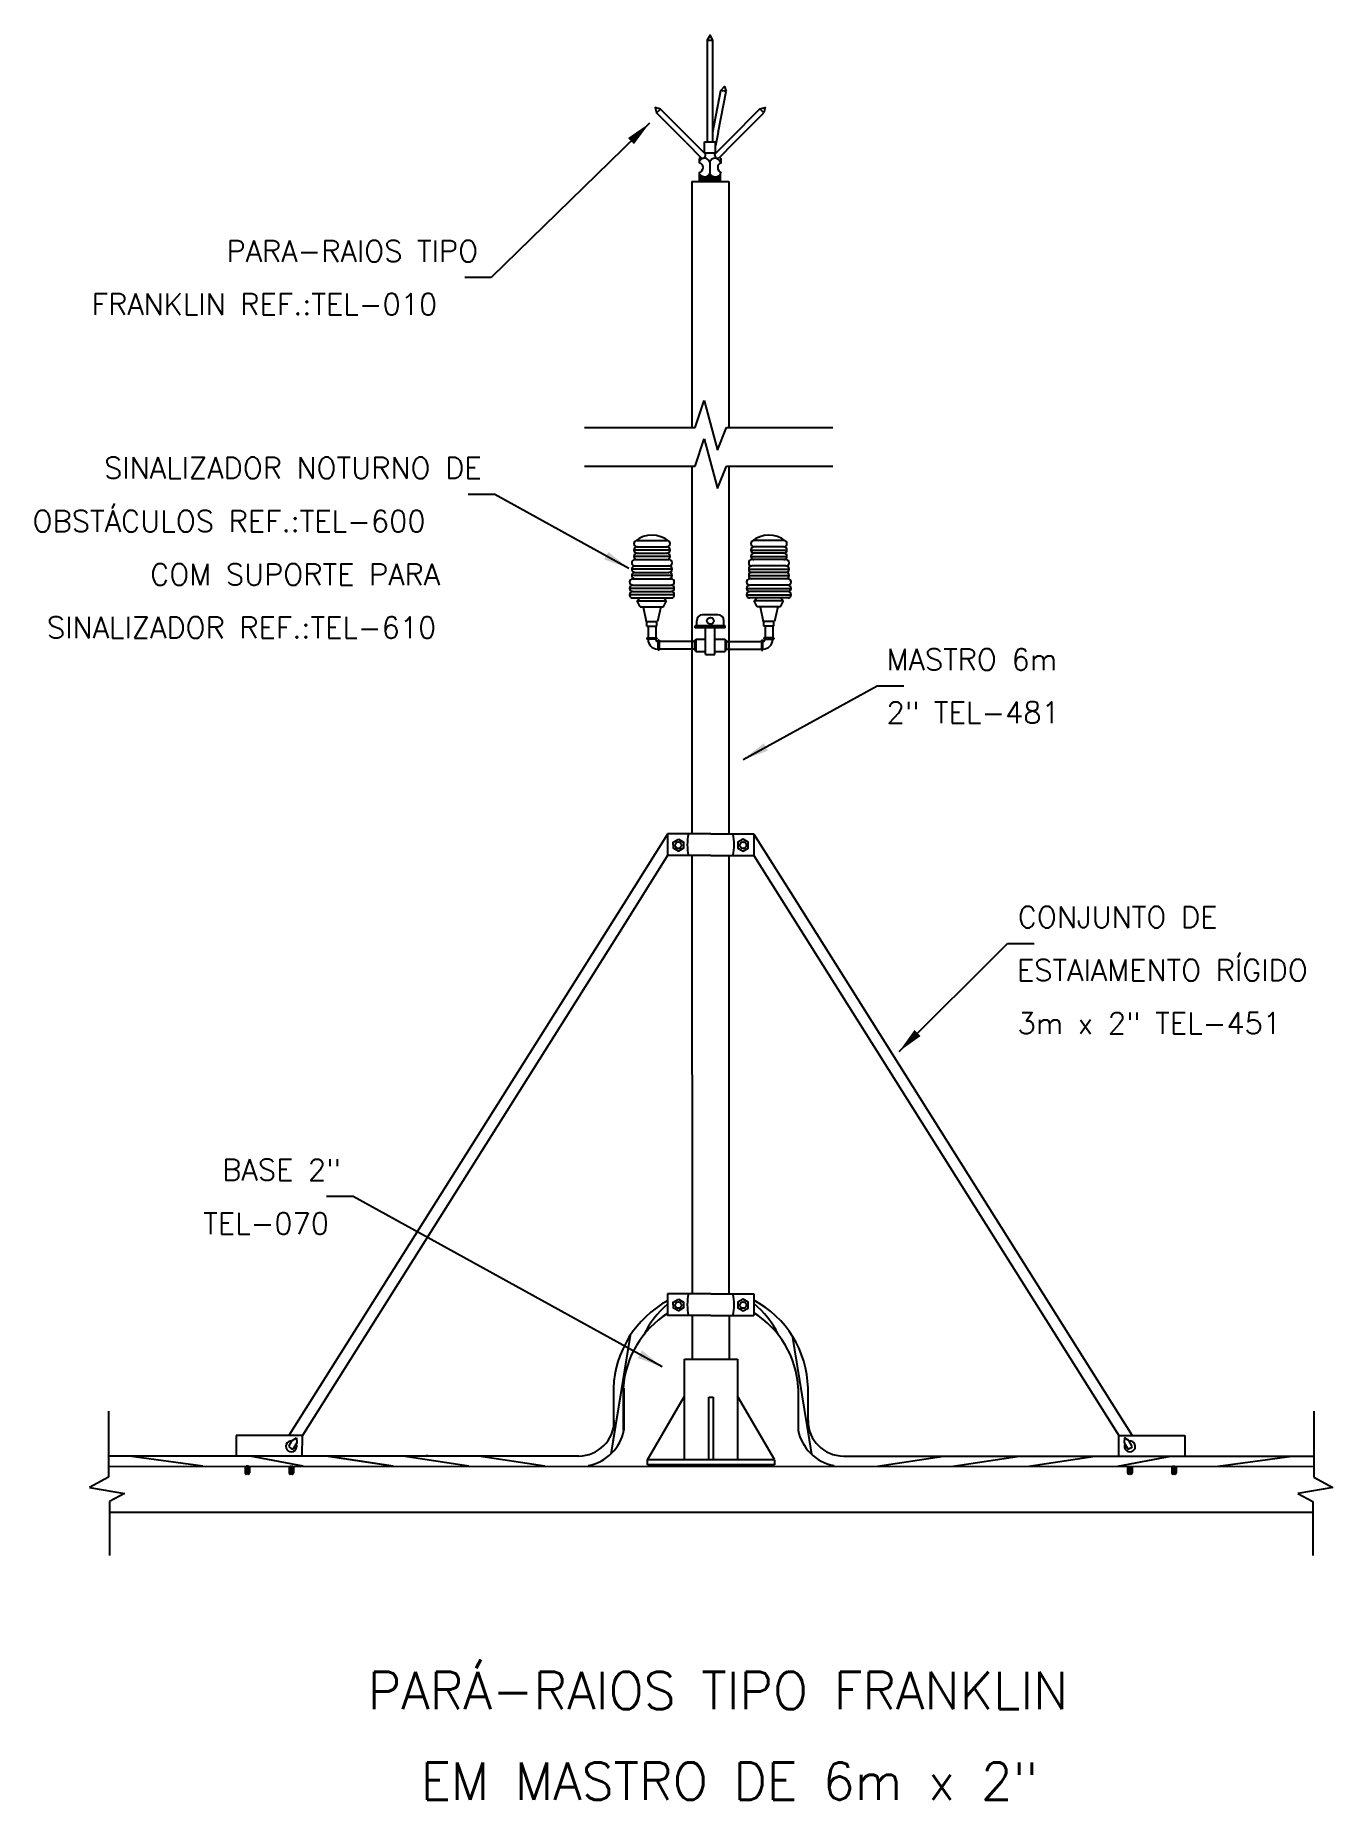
# Model space of a CAD drawing. Header units: millimetres. Extents: x -5815.9 to -5803.7, y -4728.3 to -4711.7.
import ezdxf
from ezdxf.enums import TextEntityAlignment as Align

# ---------------------------------------------------------------- set-up
doc = ezdxf.new("R2010")
doc.units = ezdxf.units.MM
doc.header["$LTSCALE"] = 10
doc.layers.add('Termotécnica', color=7, linetype='Continuous')
doc.styles.add('r140', font='romans.shx')
doc.styles.add('r80', font='romans.shx')

# ---------------------------------------------------------------- blocks, each defined once
blk = doc.blocks.new('*X5')
at = {"color": 0}
for p, q in [((181.767, 175.738), (181.784, 175.755)), ((181.767, 175.72), (181.785, 175.738)), ((181.767, 175.703), (181.786, 175.722)), ((181.768, 175.757), (181.773, 175.762)), ((181.775, 175.693), (181.785, 175.703))]:
    blk.add_line(p, q, dxfattribs=at)
blk = doc.blocks.new('*X4')
at = {"color": 0}
for p, q in [((181.767, 175.738), (181.784, 175.755)), ((181.767, 175.72), (181.785, 175.738)), ((181.767, 175.703), (181.786, 175.722)), ((181.768, 175.757), (181.773, 175.762)), ((181.775, 175.693), (181.785, 175.703))]:
    blk.add_line(p, q, dxfattribs=at)
blk = doc.blocks.new('*X3')
at = {"color": 0}
for p, q in [((221.636, 187.654), (221.658, 187.654)), ((221.636, 187.617), (221.696, 187.617)), ((221.636, 187.579), (221.76, 187.579)), ((221.636, 187.542), (222.576, 187.542)), ((221.636, 187.504), (222.576, 187.504)), ((221.636, 187.467), (222.576, 187.467)), ((221.636, 187.429), (222.576, 187.429)), ((221.636, 187.392), (222.576, 187.392)), ((221.969, 187.579), (222.25, 187.579)), ((222.033, 187.617), (222.187, 187.617)), ((222.072, 187.654), (222.148, 187.654)), ((222.099, 187.692), (222.121, 187.692)), ((222.46, 187.579), (222.576, 187.579)), ((222.523, 187.617), (222.576, 187.617)), ((222.562, 187.654), (222.576, 187.654))]:
    blk.add_line(p, q, dxfattribs=at)
blk = doc.blocks.new('*X2')
at = {"color": 0}
for p, q in [((181.767, 175.738), (181.784, 175.755)), ((181.767, 175.72), (181.785, 175.738)), ((181.767, 175.703), (181.786, 175.722)), ((181.768, 175.757), (181.773, 175.762)), ((181.775, 175.693), (181.785, 175.703))]:
    blk.add_line(p, q, dxfattribs=at)
blk = doc.blocks.new('*X1')
at = {"color": 0}
for p, q in [((181.767, 175.738), (181.784, 175.755)), ((181.767, 175.72), (181.785, 175.738)), ((181.767, 175.703), (181.786, 175.722)), ((181.768, 175.757), (181.773, 175.762)), ((181.775, 175.693), (181.785, 175.703))]:
    blk.add_line(p, q, dxfattribs=at)

msp = doc.modelspace()

# ---------------------------------------------------------------- linework, layer by layer
at = {"layer": 'Termotécnica', "color": 2}
for p, q in [((-5809.612, -4712.7), (-5809.612, -4711.742)), ((-5809.56, -4712.7), (-5809.56, -4711.742)), ((-5809.562, -4712.609), (-5809.485, -4712.217)), ((-5809.51, -4712.612), (-5809.435, -4712.227)), ((-5810.155, -4712.523), (-5811.643, -4713.975)), ((-5809.813, -4712.705), (-5810.091, -4712.427)), ((-5809.772, -4712.673), (-5810.054, -4712.391)), ((-5809.401, -4712.673), (-5809.119, -4712.39)), ((-5809.36, -4712.705), (-5809.082, -4712.427)), ((-5809.63, -4712.815), (-5809.778, -4712.667)), ((-5809.638, -4712.7), (-5809.534, -4712.7)), ((-5809.638, -4712.803), (-5809.638, -4712.7)), ((-5809.543, -4712.815), (-5809.395, -4712.667)), ((-5809.51, -4712.612), (-5809.535, -4712.738)), ((-5809.535, -4712.803), (-5809.535, -4712.7)), ((-5809.813, -4712.705), (-5809.667, -4712.851)), ((-5809.675, -4712.843), (-5809.689, -4712.855)), ((-5809.689, -4712.855), (-5809.689, -4712.896)), ((-5809.638, -4712.803), (-5809.535, -4712.803)), ((-5809.36, -4712.705), (-5809.506, -4712.851)), ((-5809.497, -4712.842), (-5809.486, -4712.855)), ((-5809.486, -4712.855), (-5809.486, -4712.896)), ((-5809.689, -4712.987), (-5809.689, -4712.995)), ((-5809.689, -4713.027), (-5809.689, -4713.027)), ((-5809.686, -4713.065), (-5809.686, -4713)), ((-5809.588, -4712.885), (-5809.588, -4712.995)), ((-5809.491, -4713.003), (-5809.491, -4713.065)), ((-5809.486, -4712.995), (-5809.486, -4712.995)), ((-5809.491, -4713.065), (-5809.686, -4713.065)), ((-5811.643, -4713.975), (-5811.893, -4713.975)), ((-5811.609, -4716.013), (-5811.859, -4716.013)), ((-5810.351, -4716.706), (-5811.609, -4716.013)), ((-5810.333, -4716.984), (-5809.933, -4716.984)), ((-5810.271, -4717.012), (-5810.244, -4716.984)), ((-5810.271, -4717.012), (-5809.995, -4717.012)), ((-5810.244, -4717.067), (-5810.271, -4717.012)), ((-5809.995, -4717.012), (-5810.023, -4716.984)), ((-5810.023, -4717.067), (-5809.995, -4717.012)), ((-5808.834, -4716.984), (-5809.234, -4716.984)), ((-5809.172, -4717.012), (-5809.145, -4716.984)), ((-5808.896, -4717.012), (-5809.172, -4717.012)), ((-5809.145, -4717.067), (-5809.172, -4717.012)), ((-5808.896, -4717.012), (-5808.924, -4716.984)), ((-5808.924, -4717.067), (-5808.896, -4717.012)), ((-5810.244, -4717.067), (-5810.023, -4717.067)), ((-5810.216, -4717.067), (-5810.186, -4717.205)), ((-5810.05, -4717.067), (-5810.081, -4717.205)), ((-5809.513, -4717.143), (-5809.657, -4717.143)), ((-5808.924, -4717.067), (-5809.145, -4717.067)), ((-5809.117, -4717.067), (-5809.087, -4717.205)), ((-5808.951, -4717.067), (-5808.982, -4717.205)), ((-5810.186, -4717.205), (-5810.081, -4717.205)), ((-5810.18, -4717.249), (-5810.18, -4717.205)), ((-5810.18, -4717.249), (-5810.086, -4717.249)), ((-5810.169, -4717.249), (-5810.169, -4717.36)), ((-5810.097, -4717.249), (-5810.097, -4717.36)), ((-5810.086, -4717.249), (-5810.086, -4717.205)), ((-5809.444, -4717.247), (-5809.726, -4717.247)), ((-5809.726, -4717.264), (-5809.726, -4717.247)), ((-5809.444, -4717.264), (-5809.726, -4717.264)), ((-5809.712, -4717.247), (-5809.712, -4717.198)), ((-5809.629, -4717.515), (-5809.629, -4717.264)), ((-5809.541, -4717.515), (-5809.541, -4717.264)), ((-5809.458, -4717.247), (-5809.458, -4717.198)), ((-5809.444, -4717.264), (-5809.444, -4717.247)), ((-5808.982, -4717.205), (-5809.087, -4717.205)), ((-5809.081, -4717.249), (-5809.081, -4717.205)), ((-5808.987, -4717.249), (-5809.081, -4717.249)), ((-5809.07, -4717.249), (-5809.07, -4717.36)), ((-5808.998, -4717.249), (-5808.998, -4717.36)), ((-5808.987, -4717.249), (-5808.987, -4717.205)), ((-5810.18, -4717.36), (-5810.086, -4717.36)), ((-5810.18, -4717.36), (-5810.18, -4717.371)), ((-5810.086, -4717.371), (-5810.18, -4717.371)), ((-5810.169, -4717.371), (-5810.169, -4717.376)), ((-5810.097, -4717.376), (-5810.097, -4717.371)), ((-5810.086, -4717.36), (-5810.086, -4717.371)), ((-5810.081, -4717.393), (-5810.075, -4717.393)), ((-5810.081, -4717.465), (-5810.075, -4717.465)), ((-5810.075, -4717.476), (-5810.075, -4717.382)), ((-5810.064, -4717.382), (-5810.075, -4717.382)), ((-5810.064, -4717.476), (-5810.075, -4717.476)), ((-5810.064, -4717.382), (-5810.064, -4717.476)), ((-5809.733, -4717.393), (-5810.064, -4717.393)), ((-5809.733, -4717.465), (-5810.064, -4717.465)), ((-5809.733, -4717.382), (-5809.722, -4717.382)), ((-5809.733, -4717.382), (-5809.733, -4717.476)), ((-5809.733, -4717.476), (-5809.722, -4717.476)), ((-5809.722, -4717.371), (-5809.629, -4717.371)), ((-5809.722, -4717.371), (-5809.722, -4717.487)), ((-5809.722, -4717.487), (-5809.629, -4717.487)), ((-5809.541, -4717.371), (-5809.446, -4717.371)), ((-5809.541, -4717.487), (-5809.446, -4717.487)), ((-5809.446, -4717.371), (-5809.446, -4717.487)), ((-5809.446, -4717.382), (-5809.435, -4717.382)), ((-5809.446, -4717.476), (-5809.435, -4717.476)), ((-5809.435, -4717.382), (-5809.435, -4717.476)), ((-5809.435, -4717.393), (-5809.103, -4717.393)), ((-5809.435, -4717.465), (-5809.103, -4717.465)), ((-5809.103, -4717.382), (-5809.092, -4717.382)), ((-5809.103, -4717.382), (-5809.103, -4717.476)), ((-5809.103, -4717.476), (-5809.092, -4717.476)), ((-5809.092, -4717.476), (-5809.092, -4717.382)), ((-5809.087, -4717.393), (-5809.092, -4717.393)), ((-5809.087, -4717.465), (-5809.092, -4717.465)), ((-5809.081, -4717.36), (-5809.081, -4717.371)), ((-5808.987, -4717.36), (-5809.081, -4717.36)), ((-5809.081, -4717.371), (-5808.987, -4717.371)), ((-5809.07, -4717.376), (-5809.07, -4717.371)), ((-5808.998, -4717.371), (-5808.998, -4717.376)), ((-5808.987, -4717.36), (-5808.987, -4717.371)), ((-5809.629, -4717.515), (-5809.541, -4717.515)), ((-5809.275, -4718.503), (-5808.017, -4717.811)), ((-5808.017, -4717.811), (-5807.767, -4717.811)), ((-5807.809, -4721.244), (-5806.79, -4720.232)), ((-5806.79, -4720.232), (-5806.54, -4720.232)), ((-5812.941, -4722.607), (-5813.191, -4722.607)), ((-5810.036, -4724.208), (-5812.941, -4722.607)), ((-5810.495, -4724.407), (-5810.495, -4724.779)), ((-5810.404, -4724.407), (-5810.404, -4724.802)), ((-5810.397, -4724.407), (-5810.397, -4724.802)), ((-5808.758, -4724.407), (-5808.758, -4724.802)), ((-5808.667, -4724.407), (-5808.667, -4724.713)), ((-5809.597, -4724.493), (-5809.557, -4724.493)), ((-5809.597, -4725.082), (-5809.597, -4724.493)), ((-5809.557, -4724.493), (-5809.557, -4725.082)), ((-5808.98, -4725.082), (-5810.174, -4725.082))]:
    msp.add_line(p, q, dxfattribs=at)
at = {"layer": 'Termotécnica', "color": 3, "linetype": 'ByBlock'}
for p, q in [((-5809.758, -4713.072), (-5809.758, -4715.384)), ((-5809.758, -4713.072), (-5809.41, -4713.072)), ((-5809.41, -4713.072), (-5809.41, -4715.384)), ((-5809.758, -4715.745), (-5809.757, -4719.201)), ((-5809.41, -4715.745), (-5809.409, -4719.201)), ((-5809.757, -4719.405), (-5809.756, -4723.522)), ((-5809.409, -4719.405), (-5809.409, -4723.522)), ((-5809.756, -4723.726), (-5809.756, -4724.135)), ((-5809.408, -4723.726), (-5809.408, -4724.135))]:
    msp.add_line(p, q, dxfattribs=at)
at = {"layer": 'Termotécnica', "color": 1}
for p, q in [((-5809.728, -4715.384), (-5809.643, -4715.13)), ((-5809.643, -4715.13), (-5809.516, -4715.596)), ((-5810.767, -4715.384), (-5809.728, -4715.384)), ((-5809.728, -4715.745), (-5809.643, -4715.49)), ((-5809.643, -4715.49), (-5809.516, -4715.957)), ((-5809.516, -4715.596), (-5809.431, -4715.384)), ((-5809.431, -4715.384), (-5808.434, -4715.384)), ((-5810.767, -4715.745), (-5809.728, -4715.745)), ((-5809.516, -4715.957), (-5809.431, -4715.745)), ((-5809.431, -4715.745), (-5808.434, -4715.745)), ((-5810.273, -4716.444), (-5809.993, -4716.444)), ((-5810.273, -4716.504), (-5809.993, -4716.504)), ((-5808.894, -4716.444), (-5809.174, -4716.444)), ((-5808.894, -4716.504), (-5809.174, -4716.504)), ((-5809.963, -4716.534), (-5810.303, -4716.534)), ((-5809.963, -4716.594), (-5810.303, -4716.594)), ((-5810.293, -4716.624), (-5809.973, -4716.624)), ((-5810.273, -4716.564), (-5809.993, -4716.564)), ((-5809.204, -4716.534), (-5808.864, -4716.534)), ((-5809.204, -4716.594), (-5808.864, -4716.594)), ((-5808.874, -4716.624), (-5809.194, -4716.624)), ((-5808.894, -4716.564), (-5809.174, -4716.564)), ((-5809.943, -4716.714), (-5810.323, -4716.714)), ((-5809.943, -4716.774), (-5810.323, -4716.774)), ((-5810.313, -4716.804), (-5809.953, -4716.804)), ((-5810.293, -4716.684), (-5809.973, -4716.684)), ((-5810.293, -4716.744), (-5809.973, -4716.744)), ((-5809.224, -4716.714), (-5808.844, -4716.714)), ((-5809.224, -4716.774), (-5808.844, -4716.774)), ((-5808.854, -4716.804), (-5809.214, -4716.804)), ((-5808.874, -4716.684), (-5809.194, -4716.684)), ((-5808.874, -4716.744), (-5809.194, -4716.744)), ((-5809.923, -4716.894), (-5810.343, -4716.894)), ((-5809.923, -4716.954), (-5810.343, -4716.954)), ((-5810.313, -4716.864), (-5809.953, -4716.864)), ((-5810.313, -4716.924), (-5809.953, -4716.924)), ((-5809.244, -4716.894), (-5808.824, -4716.894)), ((-5809.244, -4716.954), (-5808.824, -4716.954)), ((-5808.854, -4716.864), (-5809.214, -4716.864)), ((-5808.854, -4716.924), (-5809.214, -4716.924)), ((-5810.339, -4723.914), (-5810.521, -4725.029)), ((-5810.339, -4723.914), (-5810.502, -4724.91)), ((-5808.816, -4723.914), (-5808.633, -4725.029)), ((-5815.241, -4724.625), (-5815.241, -4725.246)), ((-5803.913, -4724.625), (-5803.913, -4725.246)), ((-5813.546, -4724.956), (-5813.514, -4724.9)), ((-5813.471, -4724.922), (-5813.504, -4724.98)), ((-5805.693, -4724.922), (-5805.661, -4724.98)), ((-5805.619, -4724.956), (-5805.65, -4724.9)), ((-5814.354, -4725.142), (-5815.048, -4725.046)), ((-5813.411, -4725.142), (-5813.909, -4725.046)), ((-5812.574, -4725.142), (-5813.197, -4725.046)), ((-5812.564, -4725.142), (-5813.187, -4725.046)), ((-5811.853, -4725.142), (-5812.475, -4725.046)), ((-5811.141, -4725.142), (-5811.764, -4725.046)), ((-5808.013, -4725.142), (-5807.391, -4725.046)), ((-5807.302, -4725.142), (-5806.679, -4725.046)), ((-5806.59, -4725.142), (-5805.967, -4725.046)), ((-5805.754, -4725.142), (-5805.255, -4725.046)), ((-5804.811, -4725.142), (-5804.117, -4725.046)), ((-5815.241, -4725.246), (-5815.42, -4725.343)), ((-5813.958, -4725.142), (-5813.958, -4725.204)), ((-5813.953, -4725.142), (-5813.953, -4725.204)), ((-5813.927, -4725.142), (-5813.948, -4725.142)), ((-5813.945, -4725.147), (-5813.948, -4725.142)), ((-5813.948, -4725.152), (-5813.945, -4725.147)), ((-5813.946, -4725.159), (-5813.948, -4725.152)), ((-5813.948, -4725.162), (-5813.946, -4725.159)), ((-5813.945, -4725.168), (-5813.948, -4725.162)), ((-5813.948, -4725.173), (-5813.945, -4725.168)), ((-5813.945, -4725.179), (-5813.948, -4725.173)), ((-5813.948, -4725.183), (-5813.945, -4725.179)), ((-5813.945, -4725.19), (-5813.948, -4725.183)), ((-5813.948, -4725.194), (-5813.945, -4725.19)), ((-5813.946, -4725.2), (-5813.948, -4725.194)), ((-5813.948, -4725.204), (-5813.946, -4725.2)), ((-5813.942, -4725.21), (-5813.948, -4725.204)), ((-5813.938, -4725.214), (-5813.942, -4725.21)), ((-5813.938, -4725.214), (-5813.932, -4725.21)), ((-5813.927, -4725.204), (-5813.932, -4725.21)), ((-5813.927, -4725.173), (-5813.93, -4725.178)), ((-5813.93, -4725.178), (-5813.927, -4725.183)), ((-5813.927, -4725.183), (-5813.93, -4725.19)), ((-5813.93, -4725.19), (-5813.927, -4725.194)), ((-5813.927, -4725.194), (-5813.93, -4725.199)), ((-5813.93, -4725.199), (-5813.927, -4725.204)), ((-5813.927, -4725.142), (-5813.929, -4725.147)), ((-5813.929, -4725.147), (-5813.927, -4725.152)), ((-5813.927, -4725.152), (-5813.929, -4725.159)), ((-5813.929, -4725.159), (-5813.927, -4725.163)), ((-5813.927, -4725.163), (-5813.929, -4725.17)), ((-5813.929, -4725.17), (-5813.927, -4725.173)), ((-5813.924, -4725.142), (-5813.927, -4725.142)), ((-5813.922, -4725.142), (-5813.922, -4725.204)), ((-5813.917, -4725.142), (-5813.917, -4725.204)), ((-5813.544, -4725.143), (-5813.544, -4725.205)), ((-5813.539, -4725.143), (-5813.539, -4725.205)), ((-5813.531, -4725.148), (-5813.534, -4725.143)), ((-5813.534, -4725.153), (-5813.531, -4725.148)), ((-5813.532, -4725.16), (-5813.534, -4725.153)), ((-5813.534, -4725.163), (-5813.532, -4725.16)), ((-5813.531, -4725.169), (-5813.534, -4725.163)), ((-5813.534, -4725.174), (-5813.531, -4725.169)), ((-5813.53, -4725.18), (-5813.534, -4725.174)), ((-5813.534, -4725.184), (-5813.53, -4725.18)), ((-5813.53, -4725.191), (-5813.534, -4725.184)), ((-5813.534, -4725.194), (-5813.53, -4725.191)), ((-5813.531, -4725.2), (-5813.534, -4725.194)), ((-5813.534, -4725.205), (-5813.531, -4725.2)), ((-5813.528, -4725.211), (-5813.534, -4725.205)), ((-5813.512, -4725.143), (-5813.533, -4725.143)), ((-5813.523, -4725.215), (-5813.528, -4725.211)), ((-5813.523, -4725.215), (-5813.518, -4725.211)), ((-5813.513, -4725.205), (-5813.518, -4725.211)), ((-5813.513, -4725.174), (-5813.516, -4725.179)), ((-5813.516, -4725.179), (-5813.513, -4725.184)), ((-5813.513, -4725.184), (-5813.516, -4725.191)), ((-5813.516, -4725.191), (-5813.513, -4725.195)), ((-5813.513, -4725.195), (-5813.516, -4725.2)), ((-5813.516, -4725.2), (-5813.513, -4725.205)), ((-5813.513, -4725.143), (-5813.515, -4725.148)), ((-5813.515, -4725.148), (-5813.513, -4725.153)), ((-5813.513, -4725.153), (-5813.515, -4725.16)), ((-5813.515, -4725.16), (-5813.513, -4725.164)), ((-5813.513, -4725.164), (-5813.515, -4725.17)), ((-5813.515, -4725.17), (-5813.513, -4725.174)), ((-5813.51, -4725.143), (-5813.513, -4725.143)), ((-5813.508, -4725.143), (-5813.508, -4725.205)), ((-5813.503, -4725.143), (-5813.503, -4725.205)), ((-5805.662, -4725.143), (-5805.662, -4725.205)), ((-5805.657, -4725.143), (-5805.656, -4725.205)), ((-5805.654, -4725.143), (-5805.651, -4725.143)), ((-5805.652, -4725.143), (-5805.631, -4725.143)), ((-5805.649, -4725.16), (-5805.652, -4725.164)), ((-5805.652, -4725.164), (-5805.649, -4725.17)), ((-5805.649, -4725.17), (-5805.652, -4725.174)), ((-5805.652, -4725.174), (-5805.649, -4725.179)), ((-5805.649, -4725.191), (-5805.652, -4725.195)), ((-5805.652, -4725.195), (-5805.649, -4725.2)), ((-5805.651, -4725.143), (-5805.649, -4725.148)), ((-5805.649, -4725.148), (-5805.651, -4725.153)), ((-5805.651, -4725.153), (-5805.649, -4725.16)), ((-5805.649, -4725.179), (-5805.651, -4725.184)), ((-5805.651, -4725.184), (-5805.649, -4725.191)), ((-5805.649, -4725.2), (-5805.651, -4725.205)), ((-5805.651, -4725.205), (-5805.646, -4725.211)), ((-5805.641, -4725.215), (-5805.646, -4725.211)), ((-5805.641, -4725.215), (-5805.636, -4725.211)), ((-5805.636, -4725.211), (-5805.631, -4725.205)), ((-5805.634, -4725.18), (-5805.631, -4725.174)), ((-5805.631, -4725.184), (-5805.634, -4725.18)), ((-5805.634, -4725.191), (-5805.631, -4725.184)), ((-5805.631, -4725.194), (-5805.634, -4725.191)), ((-5805.633, -4725.148), (-5805.631, -4725.143)), ((-5805.631, -4725.153), (-5805.633, -4725.148)), ((-5805.633, -4725.16), (-5805.631, -4725.153)), ((-5805.631, -4725.163), (-5805.633, -4725.16)), ((-5805.633, -4725.169), (-5805.631, -4725.163)), ((-5805.631, -4725.174), (-5805.633, -4725.169)), ((-5805.633, -4725.2), (-5805.631, -4725.194)), ((-5805.631, -4725.205), (-5805.633, -4725.2)), ((-5805.625, -4725.143), (-5805.625, -4725.205)), ((-5805.62, -4725.143), (-5805.62, -4725.205)), ((-5805.248, -4725.142), (-5805.247, -4725.204)), ((-5805.242, -4725.142), (-5805.242, -4725.204)), ((-5805.24, -4725.142), (-5805.237, -4725.142)), ((-5805.238, -4725.142), (-5805.217, -4725.142)), ((-5805.235, -4725.159), (-5805.238, -4725.163)), ((-5805.238, -4725.163), (-5805.235, -4725.17)), ((-5805.235, -4725.17), (-5805.238, -4725.173)), ((-5805.238, -4725.173), (-5805.234, -4725.178)), ((-5805.234, -4725.19), (-5805.238, -4725.194)), ((-5805.238, -4725.194), (-5805.234, -4725.199)), ((-5805.237, -4725.142), (-5805.235, -4725.147)), ((-5805.235, -4725.147), (-5805.237, -4725.152)), ((-5805.237, -4725.152), (-5805.235, -4725.159)), ((-5805.234, -4725.178), (-5805.237, -4725.183)), ((-5805.237, -4725.183), (-5805.234, -4725.19)), ((-5805.234, -4725.199), (-5805.237, -4725.204)), ((-5805.237, -4725.204), (-5805.232, -4725.21)), ((-5805.227, -4725.214), (-5805.232, -4725.21)), ((-5805.227, -4725.214), (-5805.222, -4725.21)), ((-5805.222, -4725.21), (-5805.216, -4725.204)), ((-5805.22, -4725.179), (-5805.216, -4725.173)), ((-5805.216, -4725.183), (-5805.22, -4725.179)), ((-5805.22, -4725.19), (-5805.216, -4725.183)), ((-5805.216, -4725.194), (-5805.22, -4725.19)), ((-5805.219, -4725.147), (-5805.216, -4725.142)), ((-5805.216, -4725.152), (-5805.219, -4725.147)), ((-5805.219, -4725.168), (-5805.216, -4725.162)), ((-5805.216, -4725.173), (-5805.219, -4725.168)), ((-5805.219, -4725.2), (-5805.216, -4725.194)), ((-5805.216, -4725.204), (-5805.219, -4725.2)), ((-5805.218, -4725.159), (-5805.216, -4725.152)), ((-5805.216, -4725.162), (-5805.218, -4725.159)), ((-5805.211, -4725.142), (-5805.211, -4725.204)), ((-5805.206, -4725.142), (-5805.206, -4725.204)), ((-5803.913, -4725.246), (-5803.734, -4725.343)), ((-5815.42, -4725.343), (-5815.092, -4725.399)), ((-5815.092, -4725.399), (-5815.232, -4725.474)), ((-5803.734, -4725.343), (-5804.063, -4725.399)), ((-5804.063, -4725.399), (-5803.922, -4725.474)), ((-5815.232, -4725.474), (-5815.232, -4725.981)), ((-5803.922, -4725.474), (-5803.922, -4725.981))]:
    msp.add_line(p, q, dxfattribs=at)
at = {"layer": 'Termotécnica', "color": 3}
for p, q in [((-5809.987, -4719.204), (-5810.405, -4719.868)), ((-5809.581, -4719.201), (-5809.987, -4719.201)), ((-5809.987, -4719.201), (-5809.986, -4719.405)), ((-5809.581, -4719.201), (-5809.175, -4719.201)), ((-5809.175, -4719.201), (-5809.176, -4719.405)), ((-5809.175, -4719.204), (-5808.756, -4719.869)), ((-5809.986, -4719.405), (-5810.405, -4720.07)), ((-5809.581, -4719.405), (-5809.986, -4719.405)), ((-5809.581, -4719.405), (-5809.176, -4719.405)), ((-5809.176, -4719.405), (-5808.756, -4720.071)), ((-5810.405, -4719.868), (-5813.546, -4724.853)), ((-5808.778, -4719.834), (-5805.618, -4724.853)), ((-5810.405, -4720.07), (-5813.419, -4724.853)), ((-5808.756, -4720.071), (-5805.745, -4724.853)), ((-5809.987, -4723.522), (-5809.986, -4723.726)), ((-5809.581, -4723.522), (-5809.987, -4723.522)), ((-5809.581, -4723.522), (-5809.175, -4723.522)), ((-5809.175, -4723.522), (-5809.176, -4723.726)), ((-5809.581, -4723.726), (-5809.986, -4723.726)), ((-5809.581, -4723.726), (-5809.176, -4723.726)), ((-5809.826, -4724.135), (-5809.328, -4724.135)), ((-5809.826, -4724.234), (-5809.826, -4724.135)), ((-5809.328, -4724.135), (-5809.328, -4724.234)), ((-5809.826, -4725.08), (-5809.826, -4724.234)), ((-5809.328, -4724.234), (-5809.328, -4725.08)), ((-5810.174, -4725.082), (-5809.826, -4724.483)), ((-5808.98, -4725.08), (-5809.328, -4724.483)), ((-5814.04, -4724.852), (-5814.041, -4725.046)), ((-5813.419, -4724.853), (-5814.04, -4724.852)), ((-5813.42, -4725.046), (-5813.419, -4724.853)), ((-5805.745, -4724.853), (-5805.124, -4724.852)), ((-5805.745, -4725.046), (-5805.745, -4724.853)), ((-5805.124, -4724.852), (-5805.123, -4725.046)), ((-5810.174, -4725.13), (-5810.174, -4725.082)), ((-5809.079, -4725.13), (-5810.174, -4725.13)), ((-5808.98, -4725.13), (-5809.079, -4725.13)), ((-5808.98, -4725.082), (-5808.98, -4725.13)), ((-5815.241, -4725.143), (-5803.913, -4725.141)), ((-5815.232, -4725.573), (-5803.922, -4725.572))]:
    msp.add_line(p, q, dxfattribs=at)
at = {"layer": 'Termotécnica', "color": 2, "linetype": 'ByBlock'}
for p, q in [((-5810.821, -4725.046), (-5815.241, -4725.046)), ((-5812.298, -4725.046), (-5815.241, -4725.046)), ((-5808.333, -4725.046), (-5803.913, -4725.046))]:
    msp.add_line(p, q, dxfattribs=at)
at = {"layer": 'Termotécnica', "color": 2}
for points in [[(-5809.56, -4711.743), (-5809.587, -4711.698), (-5809.613, -4711.743)], [(-5809.435, -4712.227), (-5809.485, -4712.217), (-5809.451, -4712.178)], [(-5810.091, -4712.427), (-5810.054, -4712.391), (-5810.104, -4712.377)], [(-5809.082, -4712.427), (-5809.119, -4712.39), (-5809.069, -4712.377)]]:
    msp.add_lwpolyline(points, close=True, dxfattribs=at)
for points in [[(-5809.638, -4712.803), (-5809.64, -4712.805)], [(-5809.533, -4712.805), (-5809.535, -4712.803)]]:
    msp.add_lwpolyline(points, dxfattribs=at)
at = {"layer": 'Termotécnica', "color": 1}
for points in [[(-5809.885, -4719.252), (-5809.837, -4719.279), (-5809.837, -4719.334), (-5809.884, -4719.362), (-5809.932, -4719.335), (-5809.933, -4719.28)], [(-5809.277, -4719.252), (-5809.325, -4719.279), (-5809.325, -4719.334), (-5809.277, -4719.362), (-5809.229, -4719.335), (-5809.229, -4719.28)], [(-5809.885, -4723.573), (-5809.837, -4723.6), (-5809.837, -4723.655), (-5809.884, -4723.683), (-5809.932, -4723.656), (-5809.933, -4723.601)], [(-5809.277, -4723.573), (-5809.325, -4723.6), (-5809.325, -4723.655), (-5809.277, -4723.683), (-5809.229, -4723.656), (-5809.229, -4723.601)]]:
    msp.add_lwpolyline(points, close=True, dxfattribs=at)
for points in [[(-5813.514, -4724.9), (-5813.514, -4724.9), (-5813.473, -4724.874)], [(-5813.473, -4724.874), (-5813.471, -4724.923)], [(-5805.691, -4724.874), (-5805.693, -4724.923)], [(-5805.65, -4724.9), (-5805.65, -4724.9), (-5805.691, -4724.874)]]:
    msp.add_lwpolyline(points, dxfattribs=at)
for centre, radius in [((-5809.584, -4717.199), 0.0318), ((-5809.885, -4719.307), 0.0304), ((-5809.277, -4719.307), 0.0304), ((-5809.885, -4723.628), 0.0304), ((-5809.277, -4723.628), 0.0304)]:
    msp.add_circle(centre, radius, dxfattribs=at)
at = {"layer": 'Termotécnica', "color": 2}
for centre, radius, start, end in [((-5809.639, -4712.908), 0.0546, 20.2254, 157.802), ((-5809.659, -4712.822), 0.03, 255.3196, 16.1831), ((-5809.539, -4712.908), 0.0546, 20.2254, 157.802), ((-5809.514, -4712.822), 0.03, 163.834, 284.6975), ((-5809.7, -4712.941), 0.047, 283.4549, 76.5451), ((-5809.638, -4712.971), 0.0562, 205.7803, 212.3471), ((-5809.638, -4712.971), 0.0562, 212.7906, 334.8777), ((-5809.537, -4712.971), 0.0562, 205.7803, 324.505), ((-5809.468, -4712.941), 0.047, 103.4549, 256.5451), ((-5809.537, -4712.971), 0.0562, 324.8365, 334.8777), ((-5809.657, -4717.198), 0.0552, 90, 180), ((-5809.513, -4717.198), 0.0552, 0, 90), ((-5810.081, -4717.376), 0.0884, 180, 270), ((-5810.081, -4717.376), 0.0166, 180, 270), ((-5809.087, -4717.376), 0.0166, 270, 0), ((-5809.087, -4717.376), 0.0884, 270, 0), ((-5809.516, -4724.447), 0.98, 118.7122, 177.7033), ((-5809.628, -4724.431), 0.962, 1.3862, 61.8985), ((-5809.502, -4724.469), 0.904, 122.3931, 176.065), ((-5809.641, -4724.452), 0.884, 2.8998, 58.2479), ((-5810.821, -4724.713), 0.333, 270, 0), ((-5810.81, -4724.723), 0.421, 280.9225, 349.0775), ((-5808.345, -4724.723), 0.421, 190.9225, 259.0775), ((-5808.333, -4724.713), 0.333, 180, 270), ((-5812.298, -4724.77), 0.276, 270, 282.3428)]:
    msp.add_arc(centre, radius, start, end, dxfattribs=at)
at = {"layer": 'Termotécnica', "color": 1}
for centre, radius, start, end in [((-5810.273, -4716.474), 0.03, 90, 270), ((-5810.273, -4716.534), 0.03, 90, 270), ((-5810.133, -4716.643), 0.249, 50.2636, 129.3394), ((-5809.993, -4716.474), 0.03, 270, 90), ((-5809.993, -4716.534), 0.03, 270, 90), ((-5809.174, -4716.474), 0.03, 90, 270), ((-5809.174, -4716.534), 0.03, 90, 270), ((-5809.034, -4716.643), 0.249, 50.6606, 129.7364), ((-5808.894, -4716.474), 0.03, 270, 90), ((-5808.894, -4716.534), 0.03, 270, 90), ((-5810.293, -4716.654), 0.03, 90, 270), ((-5810.273, -4716.594), 0.03, 90, 270), ((-5809.993, -4716.594), 0.03, 270, 90), ((-5809.973, -4716.654), 0.03, 270, 90), ((-5809.194, -4716.654), 0.03, 90, 270), ((-5809.174, -4716.594), 0.03, 90, 270), ((-5808.894, -4716.594), 0.03, 270, 90), ((-5808.874, -4716.654), 0.03, 270, 90), ((-5810.313, -4716.834), 0.03, 90, 270), ((-5810.293, -4716.714), 0.03, 90, 270), ((-5810.293, -4716.774), 0.03, 90, 270), ((-5809.973, -4716.714), 0.03, 270, 90), ((-5809.973, -4716.774), 0.03, 270, 90), ((-5809.953, -4716.834), 0.03, 270, 90), ((-5809.214, -4716.834), 0.03, 90, 270), ((-5809.194, -4716.714), 0.03, 90, 270), ((-5809.194, -4716.774), 0.03, 90, 270), ((-5808.874, -4716.714), 0.03, 270, 90), ((-5808.874, -4716.774), 0.03, 270, 90), ((-5808.854, -4716.834), 0.03, 270, 90), ((-5810.313, -4716.894), 0.03, 90, 270), ((-5810.313, -4716.954), 0.03, 90, 270), ((-5809.953, -4716.894), 0.03, 270, 90), ((-5809.953, -4716.954), 0.03, 270, 90), ((-5809.214, -4716.894), 0.03, 90, 270), ((-5809.214, -4716.954), 0.03, 90, 270), ((-5808.854, -4716.894), 0.03, 270, 90), ((-5808.854, -4716.954), 0.03, 270, 90), ((-5809.387, -4724.314), 0.918, 130.7919, 153.6098), ((-5809.767, -4724.314), 0.918, 26.3902, 49.8179), ((-5813.523, -4724.956), 0.0509, 83.4187, 26.354), ((-5813.493, -4724.913), 0.0683, 219.4006, 260.8673), ((-5805.641, -4724.956), 0.0509, 153.646, 96.5813), ((-5805.671, -4724.913), 0.0683, 279.1327, 320.5994), ((-5813.941, -4725.202), 0.017, 186.5304, 250.7894), ((-5813.936, -4725.202), 0.017, 186.5304, 250.7894), ((-5813.939, -4725.202), 0.017, 289.0095, 353.2685), ((-5813.934, -4725.202), 0.017, 289.0095, 353.2685), ((-5813.527, -4725.203), 0.017, 186.5304, 250.7894), ((-5813.522, -4725.203), 0.017, 186.5304, 250.7894), ((-5813.525, -4725.203), 0.017, 289.0095, 353.2685), ((-5813.52, -4725.203), 0.017, 289.0095, 353.2685), ((-5805.645, -4725.203), 0.017, 186.7315, 250.9905), ((-5805.64, -4725.203), 0.017, 186.7315, 250.9905), ((-5805.642, -4725.203), 0.017, 289.2106, 353.4696), ((-5805.637, -4725.203), 0.017, 289.2106, 353.4696), ((-5805.231, -4725.202), 0.017, 186.7315, 250.9905), ((-5805.225, -4725.202), 0.017, 186.7315, 250.9905), ((-5805.228, -4725.202), 0.017, 289.2106, 353.4696), ((-5805.223, -4725.202), 0.017, 289.2106, 353.4696)]:
    msp.add_arc(centre, radius, start, end, dxfattribs=at)
at = {"layer": 'Termotécnica', "color": 3}
for centre, start, end in [((-5809.335, -4719.303), 167.3879, 192.6121), ((-5809.827, -4719.303), 347.3879, 12.6121), ((-5809.335, -4723.624), 167.3879, 192.6121), ((-5809.827, -4723.624), 347.3879, 12.6121)]:
    msp.add_arc(centre, 0.466, start, end, dxfattribs=at)
at = {"layer": 'Termotécnica', "color": 2}
for points in [[(-5810.358, -4712.663), (-5810.302, -4712.721), (-5810.155, -4712.523)], [(-5810.543, -4716.552), (-5810.583, -4716.622), (-5810.351, -4716.706)], [(-5809.083, -4718.35), (-5809.043, -4718.42), (-5809.275, -4718.503)], [(-5807.666, -4721.044), (-5807.609, -4721.101), (-5807.809, -4721.244)], [(-5810.228, -4724.054), (-5810.267, -4724.125), (-5810.036, -4724.208)]]:
    msp.add_solid(points, dxfattribs=at)

# ---------------------------------------------------------------- block references
at = {"layer": 'Termotécnica', "color": 2, "xscale": 0.2070995630814262, "yscale": 0.2070995630814196, "zscale": 0.2070995630814218, "rotation": 0.008515691372295993}
msp.add_blockref('*X3', (-5855.581, -4751.877), dxfattribs=at)
at = {"layer": 'Termotécnica', "color": 1, "yscale": 1.035497815407098, "zscale": 1.035497815407109}
for name, p, xscale, rotation in [('*X1', (-5626.028, -4907.473), -1.035497815407098, 359.8994429510611), ('*X2', (-5625.614, -4907.473), -1.035497815407098, 359.8994429510611), ('*X4', (-5993.55, -4907.473), 1.035497815407111, 0.1005570493314158), ('*X5', (-5993.136, -4907.473), 1.035497815407111, 0.1005570493314158)]:
    msp.add_blockref(name, p, dxfattribs=dict(at, xscale=xscale, rotation=rotation))

# ---------------------------------------------------------------- texts
at = {"layer": 'Termotécnica', "color": 2, "style": 'r80'}
for s, p in [('PARA-RAIOS TIPO', (-5811.767, -4713.825)), ('SINALIZADOR NOTURNO DE', (-5811.734, -4715.863)), ('BASE 2"', (-5813.058, -4722.456))]:
    msp.add_text(s, height=0.2, dxfattribs=at).set_placement(p, align=Align.RIGHT)
for s, p in [('FRANKLIN REF.:TEL-010', (-5815.4, -4714.325)), ('OBSTÁCULOS REF.:TEL-600', (-5815.955, -4716.363)), ('COM SUPORTE PARA ', (-5814.85, -4716.863)), ('SINALIZADOR REF.:TEL-610', (-5815.82, -4717.363)), ('MASTRO 6m', (-5807.928, -4717.662)), ('2" TEL-481', (-5807.928, -4718.161)), ('CONJUNTO DE', (-5806.695, -4720.082)), ('ESTAIAMENTO RÍGIDO', (-5806.703, -4720.582)), ('3m x 2" TEL-451', (-5806.697, -4721.08)), ('TEL-070', (-5814.351, -4722.961))]:
    msp.add_text(s, height=0.2, dxfattribs=at).set_placement(p)
at = {"layer": 'Termotécnica', "color": 5, "style": 'r140'}
for s, p in [('PARÁ-RAIOS TIPO FRANKLIN', (-5809.513, -4727.529)), ('EM MASTRO DE 6m x 2"', (-5809.405, -4728.38))]:
    msp.add_text(s, height=0.35, dxfattribs=at).set_placement(p, align=Align.BOTTOM_CENTER)

doc.saveas('drawing.dxf')
